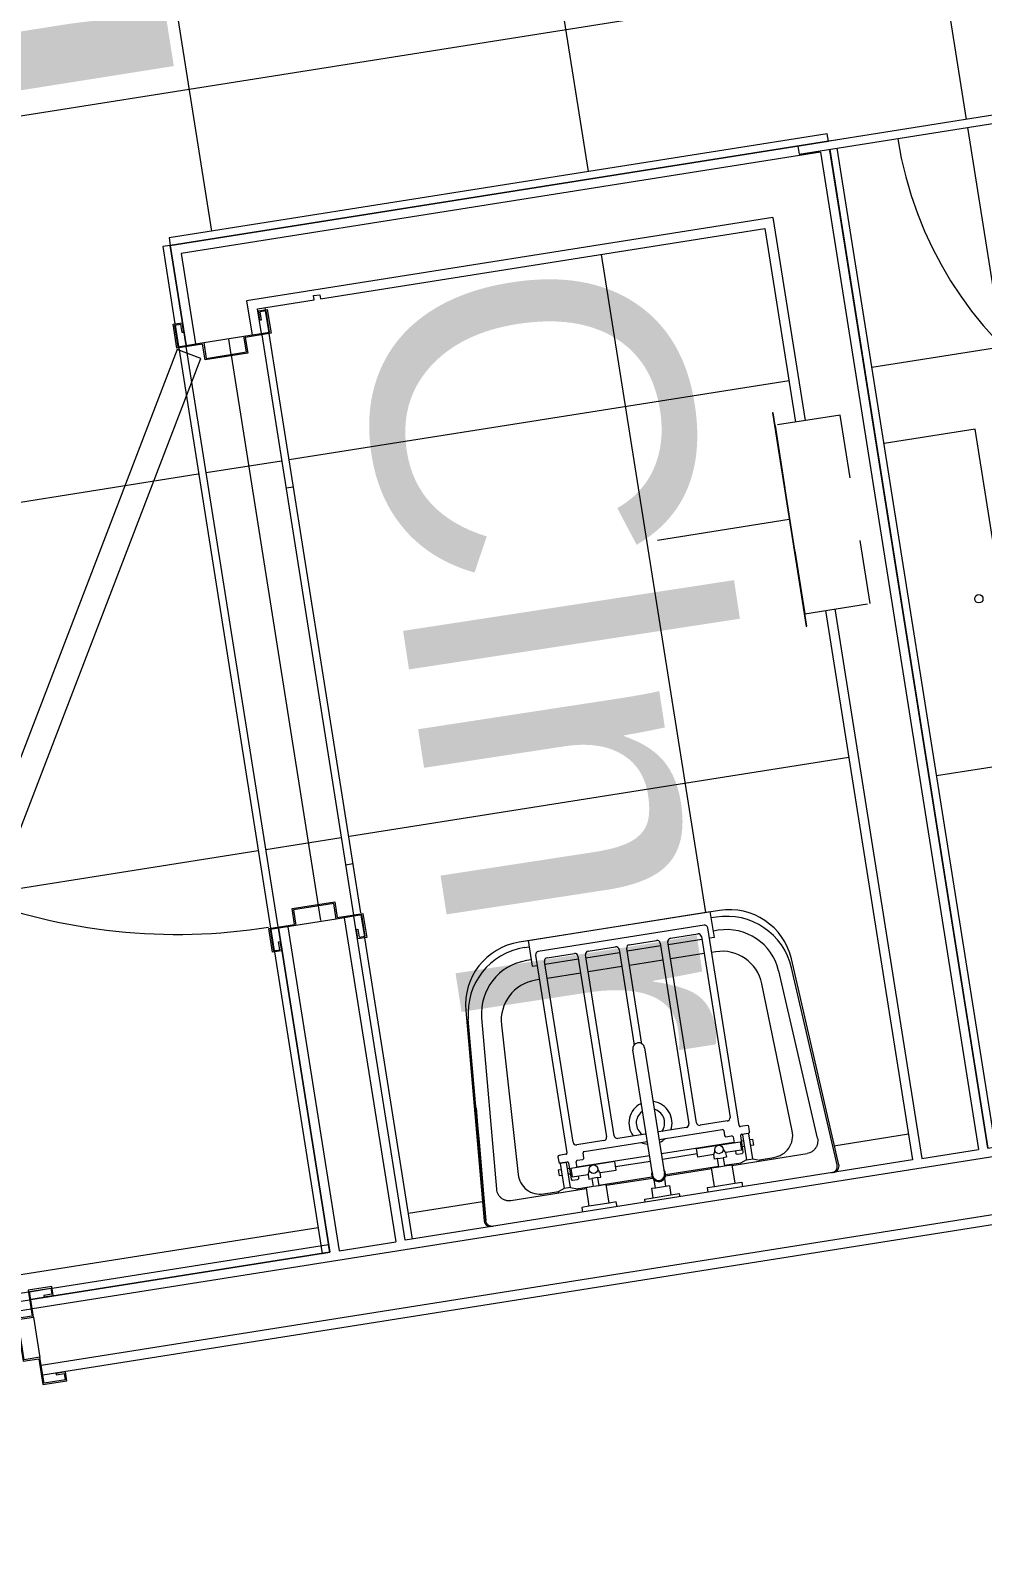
# Model space of a CAD drawing. Header units: metres. Extents: x -2358 to -2214, y 3875 to 4066.
# Drawn here: x -2319.217 to -2317.72, y 4034.06 to 4036.454 of the extents above; entities that cross this region are included whole.
import ezdxf

# ---------------------------------------------------------------- set-up
doc = ezdxf.new("R2010")
doc.units = ezdxf.units.M
doc.linetypes.add('Hidden', pattern=[0.006, 0.004, -0.002])
for name, color, linetype, lineweight in [('A-ANNO-DIMS', 211, 'Continuous', 5), ('A-ANNO-DIMS-200', 211, 'Continuous', 5), ('A-AREA-IDEN', 2, 'Continuous', 5), ('A-DOOR', 31, 'Continuous', 5), ('A-DOOR-FRAM', 31, 'Continuous', 5), ('A-FLOR', 192, 'Continuous', 5), ('A-FLOR-PATT', 8, 'Continuous', 5), ('A-GENM', 13, 'Continuous', 5), ('A-WALL', 113, 'Continuous', 5), ('G-ANNO-TEXT', 231, 'Continuous', 5), ('I-FURN', 30, 'Continuous', 5), ('P-SANR-FIXT', 6, 'Continuous', 5), ('Q-SPCQ', 91, 'Continuous', 5), ('Q-SPCQ-HDLN', 91, 'Hidden', 5)]:
    doc.layers.add(name, color=color, linetype=linetype, lineweight=lineweight)
doc.styles.add('Arial', font='arial.ttf', dxfattribs={"height": 0.5})
doc.styles.add('Arial_B_1', font='arialbd.ttf', dxfattribs={"height": 0.5})
doc.dimstyles.new('2_5-Diagonal-_deg_-Decimal_O', dxfattribs={"dimscale": 0.3048, "dimtxt": 0.51013, "dimasz": 0.984252, "dimexe": 0.656168, "dimexo": 0.0625, "dimgap": 0.984252, "dimtad": 1, "dimdec": 0, "dimlfac": 1000, "dimzin": 0, "dimdsep": 46, "dimtxsty": 'Arial', "dimblk1": 'OBLIQUE', "dimblk2": 'OBLIQUE', "dimsah": 1, "dimcen": 0.09, "dimdle": 0.656168, "dimazin": 0, "dimtfac": 1, "dimtdec": 4, "dimtix": 1, "dimtmove": 0, "dimatfit": 3, "dimfxl": 3.28084, "dimfxlon": 1, "dimtvp": 1, "dimtfill": 1, "dimtolj": 1, "dimtzin": 0, "dimlwd": 15, "dimlwe": 15, "dimarcsym": 2})

# ---------------------------------------------------------------- blocks, each defined once
blk = doc.blocks.new('Door-Hinge-Single - D02 2040x920x40 kickplate-3460740-GA - Part B')
at = {"layer": 'A-DOOR'}
for p, q in [((-0.44, -0.0404), (-0.46, -0.075)), ((0.3567, -0.5004), (-0.44, -0.0404)), ((-0.46, -0.075), (0.3367, -0.535)), ((0.3367, -0.535), (0.3567, -0.5004))]:
    blk.add_line(p, q, dxfattribs=at)
blk.add_arc((-0.46, -0.075), 0.92, 330, 0, dxfattribs=at)
blk = doc.blocks.new('X_Door-Frame-Metal - Standard-1022351-GA - Part B')
at = {"layer": 'A-DOOR-FRAM'}
for p, q in [((-0.5, 0.075), (-0.462, 0.075)), ((-0.5, 0.061), (-0.5, 0.075)), ((-0.498, 0.073), (-0.498, 0.063)), ((-0.464, 0.073), (-0.498, 0.073)), ((-0.464, 0.032), (-0.464, 0.073)), ((-0.462, 0.075), (-0.462, 0.034)), ((0.462, 0.075), (0.5, 0.075)), ((0.462, 0.034), (0.462, 0.075)), ((0.464, 0.073), (0.464, 0.032)), ((0.498, 0.073), (0.464, 0.073)), ((0.498, 0.063), (0.498, 0.073)), ((0.5, 0.075), (0.5, 0.061)), ((-0.485, 0.061), (-0.5, 0.061)), ((-0.498, 0.063), (-0.485, 0.063)), ((-0.485, 0.063), (-0.485, 0.061)), ((0.485, 0.061), (0.485, 0.063)), ((0.485, 0.063), (0.498, 0.063)), ((0.5, 0.061), (0.485, 0.061)), ((-0.439, 0.032), (-0.464, 0.032)), ((-0.462, 0.034), (-0.437, 0.034)), ((-0.439, -0.032), (-0.439, 0.032)), ((-0.437, 0.034), (-0.437, -0.034)), ((0.437, 0.034), (0.462, 0.034)), ((0.437, -0.034), (0.437, 0.034)), ((0.439, 0.032), (0.439, -0.032)), ((0.464, 0.032), (0.439, 0.032)), ((-0.464, -0.032), (-0.439, -0.032)), ((-0.464, -0.073), (-0.464, -0.032)), ((-0.462, -0.034), (-0.462, -0.075)), ((-0.437, -0.034), (-0.462, -0.034)), ((0.462, -0.034), (0.437, -0.034)), ((0.439, -0.032), (0.464, -0.032)), ((0.462, -0.075), (0.462, -0.034)), ((0.464, -0.032), (0.464, -0.073)), ((-0.5, -0.061), (-0.485, -0.061)), ((-0.5, -0.075), (-0.5, -0.061)), ((-0.498, -0.063), (-0.498, -0.073)), ((-0.485, -0.063), (-0.498, -0.063)), ((-0.485, -0.061), (-0.485, -0.063)), ((0.485, -0.061), (0.5, -0.061)), ((0.485, -0.063), (0.485, -0.061)), ((0.498, -0.063), (0.485, -0.063)), ((0.498, -0.073), (0.498, -0.063)), ((0.5, -0.061), (0.5, -0.075)), ((-0.462, -0.075), (-0.5, -0.075)), ((-0.498, -0.073), (-0.464, -0.073)), ((0.5, -0.075), (0.462, -0.075)), ((0.464, -0.073), (0.498, -0.073))]:
    blk.add_line(p, q, dxfattribs=at)
blk = doc.blocks.new('811592W_BK_File_Rfa_Sink-Wall-Caroma_Cleaners - Cleaners Sink-2544444-GA - Part B')
at = {"layer": 'P-SANR-FIXT'}
for p, q in [((-2318.1338, 4035.0702), (-2318.4488, 4035.0203)), ((-2318.4346, 4035.0231), (-2318.1482, 4035.0684)), ((-2318.1579, 4035.0471), (-2318.4187, 4035.0058)), ((-2318.1417, 4035.0279), (-2318.1482, 4035.0684)), ((-2318.139, 4035.0597), (-2318.1466, 4035.0585)), ((-2318.4346, 4035.0231), (-2318.4282, 4034.9825)), ((-2318.2756, 4035.0163), (-2318.2326, 4035.0231)), ((-2318.1615, 4035.0248), (-2318.2143, 4035.0164)), ((-2318.2109, 4035.0266), (-2318.1679, 4035.0334)), ((-2318.1622, 4035.0292), (-2318.1171, 4034.7448)), ((-2318.1029, 4034.7318), (-2318.1522, 4035.043)), ((-2318.1417, 4035.0279), (-2318.1496, 4035.0266)), ((-2318.1357, 4035.0391), (-2318.1433, 4035.0379)), ((-2318.4406, 4035.012), (-2318.433, 4035.0132)), ((-2318.4229, 4035.0001), (-2318.3736, 4034.689)), ((-2318.405, 4034.9958), (-2318.362, 4035.0026)), ((-2318.3563, 4034.9985), (-2318.3112, 4034.714)), ((-2318.2994, 4034.7159), (-2318.3444, 4035.0004)), ((-2318.3437, 4034.9959), (-2318.2909, 4035.0043)), ((-2318.3403, 4035.0061), (-2318.2973, 4035.0129)), ((-2318.2916, 4035.0087), (-2318.2678, 4034.8583)), ((-2318.2559, 4034.8601), (-2318.2797, 4035.0106)), ((-2318.2262, 4035.0145), (-2318.279, 4035.0061)), ((-2318.2269, 4035.019), (-2318.1818, 4034.7345)), ((-2318.17, 4034.7364), (-2318.215, 4035.0209)), ((-2318.1579, 4035.0024), (-2318.2108, 4034.994)), ((-2318.1397, 4035.0053), (-2318.1461, 4035.0043)), ((-2318.4297, 4034.9925), (-2318.4373, 4034.9913)), ((-2318.4282, 4034.9825), (-2318.4203, 4034.9838)), ((-2318.3641, 4034.7057), (-2318.4091, 4034.9901)), ((-2318.4084, 4034.9856), (-2318.3556, 4034.994)), ((-2318.2873, 4034.9819), (-2318.3402, 4034.9735)), ((-2318.2226, 4034.9921), (-2318.2755, 4034.9838)), ((-2318.0407, 4034.9751), (-2317.98, 4034.7121)), ((-2317.946, 4034.6703), (-2318.0207, 4034.9939)), ((-2317.9487, 4034.6699), (-2318.0203, 4034.9798)), ((-2318.4167, 4034.9614), (-2318.4231, 4034.9604)), ((-2318.352, 4034.9716), (-2318.4049, 4034.9633)), ((-2318.0193, 4034.7234), (-2318.067, 4034.955)), ((-2318.5328, 4034.9128), (-2318.5038, 4034.582)), ((-2318.5011, 4034.5824), (-2318.5288, 4034.8993)), ((-2318.5079, 4034.9011), (-2318.4844, 4034.6321)), ((-2318.4767, 4034.8901), (-2318.4505, 4034.655)), ((-2318.5166, 4034.7597), (-2318.5142, 4034.7325)), ((-2318.1213, 4034.7391), (-2318.1643, 4034.7323)), ((-2318.5142, 4034.7325), (-2318.5119, 4034.7064)), ((-2318.2507, 4034.7186), (-2318.2937, 4034.7118)), ((-2318.186, 4034.7288), (-2318.229, 4034.722)), ((-2318.2286, 4034.7099), (-2318.1293, 4034.7256)), ((-2318.127, 4034.724), (-2318.1258, 4034.7161)), ((-2318.1235, 4034.7144), (-2318.1146, 4034.7158)), ((-2318.1123, 4034.7142), (-2318.1108, 4034.705)), ((-2318.0898, 4034.7319), (-2318.1007, 4034.7302)), ((-2318.0964, 4034.6904), (-2318.1004, 4034.716)), ((-2318.0988, 4034.7183), (-2318.0879, 4034.72)), ((-2318.0976, 4034.7175), (-2318.0914, 4034.6782)), ((-2318.0815, 4034.6797), (-2318.0878, 4034.7191)), ((-2318.0863, 4034.7223), (-2318.0875, 4034.7302)), ((-2318.0863, 4034.7099), (-2318.0814, 4034.7107)), ((-2318.0799, 4034.7013), (-2318.0814, 4034.7107)), ((-2318.5119, 4034.7064), (-2318.5042, 4034.618)), ((-2318.3752, 4034.6867), (-2318.3861, 4034.685)), ((-2318.3154, 4034.7083), (-2318.3583, 4034.7015)), ((-2318.347, 4034.681), (-2318.3483, 4034.6889)), ((-2318.3466, 4034.6912), (-2318.2473, 4034.7069)), ((-2318.2251, 4034.6879), (-2318.111, 4034.706)), ((-2318.1688, 4034.6873), (-2318.2236, 4034.6786)), ((-2318.1143, 4034.6692), (-2317.996, 4034.6879)), ((-2318.1087, 4034.6917), (-2318.1082, 4034.6885)), ((-2318.1059, 4034.6868), (-2318.098, 4034.6881)), ((-2318.0991, 4034.7079), (-2318.0962, 4034.7083)), ((-2318.0947, 4034.699), (-2318.0977, 4034.6985)), ((-2318.0799, 4034.7013), (-2318.0848, 4034.7006)), ((-2318.3878, 4034.6827), (-2318.3865, 4034.6748)), ((-2318.3876, 4034.6622), (-2318.3826, 4034.663)), ((-2318.3842, 4034.6731), (-2318.3734, 4034.6748)), ((-2318.3742, 4034.6737), (-2318.3841, 4034.6721)), ((-2318.3841, 4034.6721), (-2318.3778, 4034.6328)), ((-2318.368, 4034.6344), (-2318.3742, 4034.6737)), ((-2318.3727, 4034.6645), (-2318.3698, 4034.665)), ((-2318.3711, 4034.6732), (-2318.367, 4034.6475)), ((-2318.3578, 4034.6659), (-2318.3592, 4034.675)), ((-2318.3579, 4034.6669), (-2318.2438, 4034.6849)), ((-2318.3576, 4034.6773), (-2318.3487, 4034.6787)), ((-2318.2424, 4034.6756), (-2318.2972, 4034.6669)), ((-2318.2187, 4034.6526), (-2318.1459, 4034.6642)), ((-2318.2185, 4034.6547), (-2318.135, 4034.6679)), ((-2318.1258, 4034.6694), (-2318.0998, 4034.6735)), ((-2318.0914, 4034.6782), (-2318.1009, 4034.6729)), ((-2318.1009, 4034.6729), (-2318.1007, 4034.6713)), ((-2318.0914, 4034.6782), (-2318.0815, 4034.6797)), ((-2318.0815, 4034.6797), (-2318.0709, 4034.6777)), ((-2318.0709, 4034.6781), (-2318.0481, 4034.6817)), ((-2318.0709, 4034.6777), (-2318.0706, 4034.6761)), ((-2318.3876, 4034.6622), (-2318.3861, 4034.6528)), ((-2318.3811, 4034.6536), (-2318.3861, 4034.6528)), ((-2318.3683, 4034.6557), (-2318.3713, 4034.6552)), ((-2318.3647, 4034.6458), (-2318.3568, 4034.6471)), ((-2318.3551, 4034.6494), (-2318.3557, 4034.6526)), ((-2318.3233, 4034.6381), (-2318.2399, 4034.6513)), ((-2318.3118, 4034.6379), (-2318.239, 4034.6494)), ((-2318.5042, 4034.618), (-2318.5011, 4034.5824)), ((-2318.4621, 4034.6141), (-2318.3434, 4034.6329)), ((-2318.4103, 4034.6244), (-2318.3862, 4034.6282)), ((-2318.3778, 4034.6328), (-2318.3874, 4034.6275)), ((-2318.3874, 4034.6275), (-2318.3871, 4034.6259)), ((-2318.368, 4034.6344), (-2318.3778, 4034.6328)), ((-2318.368, 4034.6344), (-2318.3573, 4034.6323)), ((-2318.3586, 4034.6325), (-2318.3326, 4034.6367)), ((-2318.3573, 4034.6323), (-2318.357, 4034.6307))]:
    blk.add_line(p, q, dxfattribs=at)
for centre, radius, start, end in [((-2318.1181, 4034.9714), 0.1, 13.0003, 99.0003), ((-2318.1572, 4035.0422), 0.005, 9.0003, 99.0003), ((-2318.2318, 4035.0182), 0.005, 9.0003, 99.0003), ((-2318.2101, 4035.0216), 0.005, 99.0003, 189.0003), ((-2318.1671, 4035.0284), 0.005, 9.0003, 99.0003), ((-2318.4332, 4034.9215), 0.1, 99.0003, 185.0003), ((-2318.4179, 4035.0009), 0.005, 99.0003, 189.0003), ((-2318.3612, 4034.9977), 0.005, 9.0003, 99.0003), ((-2318.3395, 4035.0012), 0.005, 99.0003, 189.0003), ((-2318.2965, 4035.008), 0.005, 9.0003, 99.0003), ((-2318.2748, 4035.0114), 0.005, 99.0003, 189.0003), ((-2318.1297, 4034.942), 0.064, 11.6505, 99.0003), ((-2318.4042, 4034.9909), 0.005, 99.0003, 189.0003), ((-2318.4131, 4034.8972), 0.064, 99.0003, 186.3502), ((-2318.2423, 4034.7361), 0.0339, 116.9167, 217.1924), ((-2318.2423, 4034.7361), 0.0339, 340.8082, 81.084), ((-2318.2423, 4034.7361), 0.0223, 128.073, 234.8374), ((-2318.2423, 4034.7361), 0.0223, 323.1633, 69.9276), ((-2318.1868, 4034.7337), 0.005, 279.0003, 9.0003), ((-2318.165, 4034.7372), 0.005, 189.0003, 279.0003), ((-2318.1221, 4034.744), 0.005, 279.0003, 9.0003), ((-2318.3162, 4034.7133), 0.005, 279.0003, 9.0003), ((-2318.2944, 4034.7167), 0.005, 189.0003, 279.0003), ((-2318.2423, 4034.7361), 0.0339, 296.0663, 313.2421), ((-2318.129, 4034.7237), 0.002, 9.0003, 99.0003), ((-2318.1238, 4034.7164), 0.002, 189.0003, 279.0003), ((-2318.1143, 4034.7138), 0.002, 9.0003, 99.0003), ((-2318.101, 4034.7322), 0.002, 189.0003, 279.0003), ((-2318.0985, 4034.7163), 0.002, 99.0003, 189.0003), ((-2318.0895, 4034.7299), 0.002, 9.0003, 99.0003), ((-2318.0882, 4034.722), 0.002, 279.0003, 9.0003), ((-2318.0536, 4034.7163), 0.035, 279.0003, 11.6505), ((-2318.3755, 4034.6887), 0.002, 279.0003, 9.0003), ((-2318.3591, 4034.7064), 0.005, 189.0003, 279.0003), ((-2318.3463, 4034.6892), 0.002, 99.0003, 189.0003), ((-2318.2423, 4034.7361), 0.0339, 244.7586, 261.9343), ((-2318.1063, 4034.6888), 0.002, 189.0003, 279.0003), ((-2318.0984, 4034.69), 0.002, 279.0003, 9.0003), ((-2318.3858, 4034.683), 0.002, 99.0003, 189.0003), ((-2318.3845, 4034.6751), 0.002, 189.0003, 279.0003), ((-2318.373, 4034.6729), 0.002, 9.0003, 99.0003), ((-2318.3572, 4034.6754), 0.002, 99.0003, 189.0003), ((-2318.349, 4034.6807), 0.002, 279.0003, 9.0003), ((-2317.9557, 4034.6681), 0.01, 279.0003, 13.0003), ((-2318.4157, 4034.6589), 0.035, 186.3502, 279.0003), ((-2318.365, 4034.6478), 0.002, 189.0003, 279.0003), ((-2318.3571, 4034.6491), 0.002, 279.0003, 9.0003), ((-2318.4938, 4034.5829), 0.01, 185.0432, 265.5779)]:
    blk.add_arc(centre, radius, start, end, dxfattribs=at)
for centre, major_axis, start_param, end_param in [((-2318.1226, 4034.9562), (0.1037, 0.0164), 0.069813, 1.570796), ((-2318.1226, 4034.9562), (0.083, 0.0131), 0.069813, 1.570796), ((-2318.4242, 4034.9085), (0.1037, 0.0164), 1.570796, 3.071779), ((-2318.4242, 4034.9085), (0.083, 0.0131), 1.570796, 3.071779)]:
    blk.add_ellipse(centre, major_axis=major_axis, ratio=0.998129, start_param=start_param, end_param=end_param, dxfattribs=at)
for points, knots in [([(-2317.9797, 4034.7121), (-2317.9793, 4034.7106), (-2317.979, 4034.7075), (-2317.9795, 4034.7028), (-2317.9812, 4034.6984), (-2317.9839, 4034.6945), (-2317.9873, 4034.6913), (-2317.9915, 4034.689), (-2317.9945, 4034.6881), (-2317.996, 4034.6879)], [0, 0, 0, 0, 0.0153475, 0.030694, 0.0460395, 0.0613842, 0.0767284, 0.092072, 0.1073944, 0.1073944, 0.1073944, 0.1073944]), ([(-2317.9569, 4034.6578), (-2317.9561, 4034.6579), (-2317.9546, 4034.6583), (-2317.9525, 4034.6595), (-2317.9508, 4034.6611), (-2317.9495, 4034.663), (-2317.9487, 4034.6652), (-2317.9484, 4034.6676), (-2317.9485, 4034.6691), (-2317.9487, 4034.6699)], [0, 0, 0, 0, 0.00766744, 0.01533424, 0.02300042, 0.03066604, 0.0383312, 0.04599597, 0.05365021, 0.05365021, 0.05365021, 0.05365021]), ([(-2318.4847, 4034.6321), (-2318.4846, 4034.6306), (-2318.484, 4034.6275), (-2318.482, 4034.6232), (-2318.479, 4034.6195), (-2318.4753, 4034.6166), (-2318.471, 4034.6147), (-2318.4664, 4034.6138), (-2318.4632, 4034.6139), (-2318.4617, 4034.6141)], [0, 0, 0, 0, 0.0153475, 0.030694, 0.0460395, 0.0613842, 0.0767284, 0.092072, 0.1073944, 0.1073944, 0.1073944, 0.1073944]), ([(-2318.4896, 4034.5734), (-2318.4904, 4034.5733), (-2318.4919, 4034.5732), (-2318.4943, 4034.5737), (-2318.4964, 4034.5747), (-2318.4983, 4034.5761), (-2318.4997, 4034.5779), (-2318.5007, 4034.5801), (-2318.5011, 4034.5816), (-2318.5011, 4034.5824)], [0, 0, 0, 0, 0.00766744, 0.01533424, 0.02300042, 0.03066604, 0.0383312, 0.04599597, 0.05365021, 0.05365021, 0.05365021, 0.05365021])]:
    blk.add_open_spline(points, degree=3, knots=knots, dxfattribs=at)
blk = doc.blocks.new('MixerTap_Wall_GalvinEngineering_CliniMix_LeadSafe - TMV 1000 _201_70_01_09_-2774958-GA - Part B')
at = {"layer": 'P-SANR-FIXT'}
blk.add_line((0.0004, -0.0185), (0.0004, -0.2285), dxfattribs=at)
at = {"layer": 'Q-SPCQ'}
for p, q in [((0.1704, -0.0175), (-0.1696, -0.0175)), ((-0.1696, -0.0175), (-0.1696, -0.0185)), ((-0.1696, -0.0185), (0.1704, -0.0185)), ((0.1704, -0.0185), (0.1704, -0.0175))]:
    blk.add_line(p, q, dxfattribs=at)
at = {"layer": 'Q-SPCQ-HDLN'}
for p, q in [((-0.1496, 0.0865), (-0.1496, -0.0175)), ((0.1504, 0.0865), (-0.1496, 0.0865)), ((0.1504, -0.0175), (0.1504, 0.0865)), ((-0.1496, -0.0175), (0.1504, -0.0175))]:
    blk.add_line(p, q, dxfattribs=at)
blk = doc.blocks.new('ToiletRollHolder_SurfaceMount_ASIJDMacDonald_Jumbo_Twin - 10-0040-V34-GA - Part B')
at = {"layer": 'I-FURN'}
for p, q in [((-0.2688, -0.334), (-0.2688, -0.479)), ((0.2598, -0.479), (0.2598, -0.334)), ((-0.2688, -0.479), (0.2598, -0.479))]:
    blk.add_line(p, q, dxfattribs=at)
blk.add_circle((-0.0045, -0.4432), 0.0065, dxfattribs=at)
blk = doc.blocks.new('WALL_FINISH - M-TIL2 Wall Tile-3362382-GA - Part B')
at = {"layer": 'A-GENM', "lineweight": 13}
for p, q in [((0.476, 0), (0, 0)), ((0, 0), (0, -0.012)), ((1.402, 0), (0.478, 0)), ((1.526, 0), (1.404, 0)), ((1.526, -0.012), (1.526, 0)), ((0, -0.012), (0.44, -0.012)), ((0.4418, -0.012), (0.4761, -0.012)), ((0.478, -0.012), (1.402, -0.012)), ((1.4039, -0.012), (1.4382, -0.012)), ((1.44, -0.012), (1.526, -0.012))]:
    blk.add_line(p, q, dxfattribs=at)
blk = doc.blocks.new('WALL_FINISH - M-TIL2 Wall Tile-2940344-GA - Part B')
at = {"layer": 'A-GENM', "lineweight": 13}
for p, q in [((0.1592, 0), (0, 0)), ((0, 0), (0, -0.012)), ((1.0852, 0), (0.1612, 0)), ((1.6032, 0), (1.0872, 0)), ((1.6032, -0.012), (1.6032, 0)), ((0, -0.012), (0.1232, -0.012)), ((0.1251, -0.012), (0.1593, -0.012)), ((0.1612, -0.012), (1.0852, -0.012)), ((1.0872, -0.012), (1.1214, -0.012)), ((1.1232, -0.012), (1.6032, -0.012))]:
    blk.add_line(p, q, dxfattribs=at)
blk = doc.blocks.new('WALL_FINISH - M-TIL2 Wall Tile-V55-GA - Part B')
at = {"layer": 'A-GENM', "lineweight": 13}
for p, q in [((1.5901, 0), (0, 0)), ((0, 0), (0, -0.012)), ((1.6032, -0.012), (1.6032, 0)), ((0, -0.012), (1.5901, -0.012))]:
    blk.add_line(p, q, dxfattribs=at)
blk = doc.blocks.new('WALL_FINISH - M-TIL2 Wall Tile-3224600-GA - Part B')
at = {"layer": 'A-GENM', "lineweight": 13}
for p, q in [((1.048, 0), (0, 0)), ((1.048, -0.012), (1.048, 0)), ((0, 0), (0, -0.012)), ((0, -0.012), (1.048, -0.012))]:
    blk.add_line(p, q, dxfattribs=at)
blk = doc.blocks.new('X_Door-Frame-Metal - Standard-V56-GA - Part B')
at = {"layer": 'A-DOOR-FRAM'}
for p, q in [((-0.462, 0.075), (-0.5, 0.075)), ((-0.5, 0.075), (-0.5, 0.061)), ((-0.498, 0.063), (-0.498, 0.073)), ((-0.498, 0.073), (-0.464, 0.073)), ((-0.464, 0.073), (-0.464, 0.032)), ((-0.462, 0.034), (-0.462, 0.075)), ((0.5, 0.075), (0.462, 0.075)), ((0.462, 0.075), (0.462, 0.034)), ((0.464, 0.032), (0.464, 0.073)), ((0.464, 0.073), (0.498, 0.073)), ((0.498, 0.073), (0.498, 0.063)), ((0.5, 0.061), (0.5, 0.075)), ((-0.5, 0.061), (-0.485, 0.061)), ((-0.485, 0.063), (-0.498, 0.063)), ((-0.485, 0.061), (-0.485, 0.063)), ((0.498, 0.063), (0.485, 0.063)), ((0.485, 0.063), (0.485, 0.061)), ((0.485, 0.061), (0.5, 0.061)), ((-0.464, 0.032), (-0.439, 0.032)), ((-0.437, 0.034), (-0.462, 0.034)), ((-0.439, 0.032), (-0.439, -0.032)), ((-0.437, -0.034), (-0.437, 0.034)), ((0.462, 0.034), (0.437, 0.034)), ((0.437, 0.034), (0.437, -0.034)), ((0.439, -0.032), (0.439, 0.032)), ((0.439, 0.032), (0.464, 0.032)), ((-0.439, -0.032), (-0.464, -0.032)), ((-0.464, -0.032), (-0.464, -0.073)), ((-0.462, -0.075), (-0.462, -0.034)), ((-0.462, -0.034), (-0.437, -0.034)), ((0.437, -0.034), (0.462, -0.034)), ((0.464, -0.032), (0.439, -0.032)), ((0.462, -0.034), (0.462, -0.075)), ((0.464, -0.073), (0.464, -0.032)), ((-0.485, -0.061), (-0.5, -0.061)), ((-0.5, -0.061), (-0.5, -0.075)), ((-0.498, -0.063), (-0.485, -0.063)), ((-0.498, -0.073), (-0.498, -0.063)), ((-0.498, -0.063), (-0.498, -0.073)), ((-0.485, -0.063), (-0.485, -0.061)), ((0.5, -0.061), (0.485, -0.061)), ((0.485, -0.061), (0.485, -0.063)), ((0.485, -0.063), (0.498, -0.063)), ((0.498, -0.063), (0.498, -0.073)), ((0.498, -0.073), (0.498, -0.063)), ((0.5, -0.075), (0.5, -0.061)), ((-0.5, -0.075), (-0.462, -0.075)), ((-0.464, -0.073), (-0.498, -0.073)), ((0.462, -0.075), (0.5, -0.075)), ((0.498, -0.073), (0.464, -0.073))]:
    blk.add_line(p, q, dxfattribs=at)
blk = doc.blocks.new('WALL_FINISH - M-FLT1 - Skirting Tile-V58-GA - Part B')
at = {"layer": 'A-GENM'}
h = blk.add_hatch(dxfattribs=at)
h.set_pattern_fill('FP_16', color=256, style=0, pattern_type=2)
h.set_pattern_definition([(0, (0, 0), (0, 0.6), []), (90, (0, 0), (-0.6, 4e-17), [])])
h.paths.add_polyline_path([(0, 0), (0, -0.012), (0.48, -0.012), (0.4822, -0.012), (0.516, -0.012), (0.5139, 0), (0.0947, 0)])
h.paths.add_polyline_path([(0.518, 0), (0.5195, -0.012), (1.442, -0.012), (1.4416, 0), (0.5181, 0)])
h.paths.add_polyline_path([(1.444, 0), (1.4442, -0.012), (1.4782, -0.012), (1.4805, -0.012), (1.4832, -0.012), (1.4824, 0), (1.4461, 0)])
for p, q in [((0, -0.012), (0.48, -0.012)), ((0.4818, -0.012), (0.5161, -0.012)), ((1.442, 0), (0.518, 0)), ((0.5195, -0.012), (1.442, -0.012)), ((1.4439, -0.012), (1.4782, -0.012)), ((1.48, -0.012), (1.4832, -0.012))]:
    blk.add_line(p, q, dxfattribs=at)
blk = doc.blocks.new('CL10042-B4A_CLARK CROSS WALL SINK SET - CLARK CROSS WALL SINK SET - Chrome-2540764-GA - Part B')
at = {"layer": 'P-SANR-FIXT'}
for p, q in [((-2318.2398, 4034.6593), (-2318.2702, 4034.8512)), ((-2318.2514, 4034.8541), (-2318.221, 4034.6623)), ((-2318.1701, 4034.6956), (-2318.101, 4034.7065)), ((-2318.168, 4034.6824), (-2318.1701, 4034.6956)), ((-2318.0989, 4034.6933), (-2318.1241, 4034.6893)), ((-2318.1241, 4034.6893), (-2318.1229, 4034.6821)), ((-2318.101, 4034.7065), (-2318.0989, 4034.6933)), ((-2318.2985, 4034.6753), (-2318.3676, 4034.6643)), ((-2318.3676, 4034.6643), (-2318.3655, 4034.6511)), ((-2318.2964, 4034.662), (-2318.2985, 4034.6753)), ((-2318.1428, 4034.6863), (-2318.168, 4034.6824)), ((-2318.1461, 4034.6653), (-2318.1349, 4034.667)), ((-2318.1414, 4034.6361), (-2318.1461, 4034.6653)), ((-2318.1417, 4034.6791), (-2318.1428, 4034.6863)), ((-2318.1369, 4034.6799), (-2318.1417, 4034.6791)), ((-2318.1369, 4034.6799), (-2318.1277, 4034.6814)), ((-2318.1349, 4034.667), (-2318.1369, 4034.6799)), ((-2318.1349, 4034.667), (-2318.1256, 4034.6685)), ((-2318.1229, 4034.6821), (-2318.1277, 4034.6814)), ((-2318.1277, 4034.6814), (-2318.1256, 4034.6685)), ((-2318.1256, 4034.6685), (-2318.1145, 4034.6703)), ((-2318.1145, 4034.6703), (-2318.1098, 4034.6411)), ((-2318.3655, 4034.6511), (-2318.3404, 4034.6551)), ((-2318.3404, 4034.6551), (-2318.3392, 4034.6478)), ((-2318.3392, 4034.6478), (-2318.3345, 4034.6486)), ((-2318.3252, 4034.6501), (-2318.3345, 4034.6486)), ((-2318.3345, 4034.6486), (-2318.3324, 4034.6358)), ((-2318.3252, 4034.6501), (-2318.3204, 4034.6508)), ((-2318.3232, 4034.6372), (-2318.3252, 4034.6501)), ((-2318.312, 4034.639), (-2318.3232, 4034.6372)), ((-2318.3216, 4034.658), (-2318.2964, 4034.662)), ((-2318.3204, 4034.6508), (-2318.3216, 4034.658)), ((-2318.3074, 4034.6099), (-2318.312, 4034.639)), ((-2318.2398, 4034.6593), (-2318.2389, 4034.6536)), ((-2318.2343, 4034.6341), (-2318.2362, 4034.6462)), ((-2318.221, 4034.6623), (-2318.2201, 4034.6566)), ((-2318.2204, 4034.6488), (-2318.2185, 4034.6366)), ((-2318.1414, 4034.6361), (-2318.1098, 4034.6411)), ((-2318.1098, 4034.6411), (-2318.0985, 4034.6429)), ((-2318.0985, 4034.6429), (-2318.0973, 4034.6355)), ((-2318.3324, 4034.6358), (-2318.3436, 4034.634)), ((-2318.3436, 4034.634), (-2318.339, 4034.6049)), ((-2318.3232, 4034.6372), (-2318.3324, 4034.6358)), ((-2318.2512, 4034.6162), (-2318.2379, 4034.6183)), ((-2318.2504, 4034.6113), (-2318.2512, 4034.6162)), ((-2318.2402, 4034.6332), (-2318.2343, 4034.6341)), ((-2318.2379, 4034.6183), (-2318.2402, 4034.6332)), ((-2318.2379, 4034.6183), (-2318.2102, 4034.6227)), ((-2318.2343, 4034.6341), (-2318.2185, 4034.6366)), ((-2318.2185, 4034.6366), (-2318.2125, 4034.6375)), ((-2318.2125, 4034.6375), (-2318.2102, 4034.6227)), ((-2318.2102, 4034.6227), (-2318.1969, 4034.6248)), ((-2318.1969, 4034.6248), (-2318.1961, 4034.6199)), ((-2318.1528, 4034.6343), (-2318.1414, 4034.6361)), ((-2318.1516, 4034.6269), (-2318.1528, 4034.6343)), ((-2318.339, 4034.6049), (-2318.3503, 4034.6031)), ((-2318.3503, 4034.6031), (-2318.3492, 4034.5956)), ((-2318.3074, 4034.6099), (-2318.339, 4034.6049)), ((-2318.296, 4034.6117), (-2318.3074, 4034.6099)), ((-2318.2948, 4034.6043), (-2318.296, 4034.6117))]:
    blk.add_line(p, q, dxfattribs=at)
for centre in [(-2318.1345, 4034.6944), (-2318.332, 4034.6632)]:
    blk.add_circle(centre, 0.0067, dxfattribs=at)
for centre, radius, start, end in [((-2318.2608, 4034.8526), 0.0095, 9.0003, 189.0003), ((-2318.1545, 4034.6929), 0.0134, 330.5988, 2.0408), ((-2318.115, 4034.6992), 0.0134, 195.9599, 227.4019), ((-2318.3125, 4034.6679), 0.0134, 195.9599, 227.4019), ((-2318.352, 4034.6616), 0.0134, 330.5988, 2.0408), ((-2318.2295, 4034.6551), 0.0111, 157.8547, 232.8863), ((-2318.2295, 4034.6551), 0.0095, 189.0003, 9.0003), ((-2318.2295, 4034.6551), 0.0111, 232.8863, 325.1143), ((-2318.2295, 4034.6551), 0.0111, 325.1143, 40.1459)]:
    blk.add_arc(centre, radius, start, end, dxfattribs=at)
blk = doc.blocks.new('Toilet Partition_4 cubicles with ambulant - Toilet Partition_4 cubicles with ambulant-3417022-GA - Part B')
at = {"layer": 'I-FURN'}
for p, q in [((-1.8287, 0.0001), (-1.8287, -0.0129)), ((1.8283, -0.0001), (-1.8287, 0.0001)), ((-1.8287, -0.0129), (1.8283, -0.0131))]:
    blk.add_line(p, q, dxfattribs=at)
blk.add_arc((-1.0717, -0.013), 0.6, 180, 269.9979, dxfattribs=at)
blk = doc.blocks.new('DIMBLOCK1-GA - Part B')
at = {"layer": 'A-ANNO-DIMS-200', "lineweight": 15}
for p, q in [((-2327.823, 4050.0693), (-2327.8735, 4050.3879)), ((-2327.823, 4050.0693), (-2327.6984, 4050.2409)), ((-2327.823, 4050.0693), (-2327.9477, 4049.8976)), ((-2327.823, 4050.0693), (-2327.823, 4050.0693)), ((-2327.823, 4050.0693), (-2327.7917, 4049.8717)), ((-2337.9833, 4048.1554), (-2338.0522, 4048.4706)), ((-2337.9833, 4048.1554), (-2337.8688, 4048.334)), ((-2337.9833, 4048.1554), (-2338.0978, 4047.9769)), ((-2337.9833, 4048.1554), (-2337.9406, 4047.9601))]:
    blk.add_line(p, q, dxfattribs=at)
for start, end in [(98.935842, 102.398894), (99.000328, 102.334407)]:
    blk.add_arc((-2300.0238, 3874.5584), 177.6988, start, end, dxfattribs=at)
at = {"layer": 'A-ANNO-DIMS-200', "color": 0, "lineweight": 15, "insert": (-2333.8949, 4049.9679), "char_height": 0.5, "width": 1.958898, "attachment_point": 1, "rotation": 10.6674, "line_spacing_factor": 0.941778, "style": 'Arial', "bg_fill": 3, "box_fill_scale": 1.25, "bg_fill_color": 256, "bg_fill_true_color": 13158600, "bg_fill_transparency": 0}
blk.add_mtext('3.33°', dxfattribs=at)
blk = doc.blocks.new('_Oblique')
at = {"color": 0, "linetype": 'ByBlock', "lineweight": -2}
blk.add_line((-0.5, -0.5), (0.5, 0.5), dxfattribs=at)
blk = doc.blocks.new('DIMBLOCK2-GA - Part B')
at = {"layer": 'A-ANNO-DIMS-200', "lineweight": 15}
for p, q in [((-2337.9803, 4048.1419), (-2338.0572, 4048.4932)), ((-2337.9803, 4048.1419), (-2337.8658, 4048.3204)), ((-2337.9803, 4048.1419), (-2338.0948, 4047.9633)), ((-2337.9803, 4048.1419), (-2337.9803, 4048.1419)), ((-2337.9803, 4048.1419), (-2337.9376, 4047.9465)), ((-2348.0081, 4045.6415), (-2348.1052, 4045.9878)), ((-2348.0081, 4045.6415), (-2347.9042, 4045.8264)), ((-2348.0081, 4045.6415), (-2348.112, 4045.4566)), ((-2348.0081, 4045.6415), (-2347.9541, 4045.4489))]:
    blk.add_line(p, q, dxfattribs=at)
for start, end in [(102.269916, 105.731899), (102.334407, 105.667407)]:
    blk.add_arc((-2300.0238, 3874.5584), 177.6849, start, end, dxfattribs=at)
at = {"layer": 'A-ANNO-DIMS-200', "color": 0, "lineweight": 15, "insert": (-2344.034, 4047.6881), "char_height": 0.5, "width": 1.958898, "attachment_point": 1, "rotation": 14.0009, "line_spacing_factor": 0.941778, "style": 'Arial', "bg_fill": 3, "box_fill_scale": 1.25, "bg_fill_color": 256, "bg_fill_true_color": 13158600, "bg_fill_transparency": 0}
blk.add_mtext('3.33°', dxfattribs=at)

msp = doc.modelspace()

# ---------------------------------------------------------------- hatches: boundary and pattern name
at = {"layer": 'A-FLOR-PATT'}
h = msp.add_hatch(dxfattribs=at)
h.set_pattern_fill('FP_19', color=256, style=0, pattern_type=2)
h.set_pattern_definition([(9, (-2322.025, 4036.485), (-0.09386, 0.592613), []), (99, (-2322.025, 4036.485), (-0.592613, -0.09386), [])])
h.paths.add_polyline_path([(-2320.244, 4034.3077), (-2320.1711, 4034.3206), (-2320.1691, 4034.3226), (-2320.1335, 4034.3259), (-2320.1311, 4034.3256), (-2319.2209, 4034.4711), (-2319.2189, 4034.4731), (-2319.1837, 4034.4787), (-2319.1815, 4034.476), (-2318.7608, 4034.5445), (-2318.835, 4035.0047), (-2318.837, 4035.0067), (-2318.8403, 4035.0423), (-2318.84, 4035.0447), (-2318.9855, 4035.9548), (-2318.9871, 4035.9546), (-2318.9931, 4035.9921), (-2318.9904, 4035.9943), (-2319.0094, 4036.1143), (-2318.9976, 4036.1162), (-2318.9994, 4036.128), (-2317.9643, 4036.292), (-2317.9624, 4036.2801), (-2314.4166, 4036.8415), (-2314.6511, 4038.3217), (-2318.577, 4037.6998), (-2318.5751, 4037.688), (-2318.6936, 4037.6692), (-2318.6955, 4037.6811), (-2318.7077, 4037.6811), (-2318.7214, 4037.7553), (-2318.7275, 4037.7558), (-2318.7432, 4037.8673), (-2318.739, 4037.866), (-2318.9605, 4039.2655), (-2319.6499, 4039.1563), (-2319.6479, 4039.1435), (-2320.0805, 4039.075), (-2320.0825, 4039.0878), (-2320.4966, 4039.0222), (-2320.4947, 4039.0104), (-2320.4916, 4039.0108), (-2320.0554, 4036.2576), (-2320.0498, 4036.2576), (-2320.048, 4036.2462), (-2320.0362, 4036.2481), (-2320.0174, 4036.1296), (-2320.0293, 4036.1277), (-2320.0293, 4036.1155), (-2320.5178, 4036.0362), (-2320.2448, 4034.313)])
h.paths.add_polyline_path([(-2320.1307, 4034.3084), (-2319.2181, 4034.453), (-2319.2189, 4034.4579), (-2320.1314, 4034.313), (-2320.1311, 4034.311)])
h.paths.add_polyline_path([(-2318.6164, 4034.5533), (-2318.4969, 4034.5733), (-2318.5038, 4034.582), (-2318.5328, 4034.9128), (-2318.5319, 4034.9377), (-2318.5248, 4034.9617), (-2318.5111, 4034.9839), (-2318.4923, 4035.0019), (-2318.4728, 4035.0133), (-2318.4488, 4035.0203), (-2318.1338, 4035.0702), (-2318.1052, 4035.0702), (-2318.0845, 4035.0656), (-2318.0622, 4035.0543), (-2318.0434, 4035.0379), (-2318.0293, 4035.0173), (-2318.0207, 4034.9939), (-2317.946, 4034.6657), (-2317.9542, 4034.6582), (-2317.8301, 4034.6779), (-2317.967, 4035.5421), (-2317.9995, 4035.5369), (-2318.0464, 4035.8332), (-2318.0139, 4035.8384), (-2318.0622, 4036.1428), (-2318.7615, 4036.0321), (-2318.7625, 4036.0387), (-2318.7724, 4036.0371), (-2318.7724, 4036.0303), (-2318.8481, 4036.0164), (-2318.8466, 4036.0153), (-2318.8446, 4036.0133), (-2318.8413, 4035.9777), (-2318.842, 4035.9776), (-2318.6961, 4035.0652), (-2318.6944, 4035.0654), (-2318.6885, 4035.0279), (-2318.6912, 4035.0257), (-2318.6282, 4034.6282)])
h.paths.add_polyline_path([(-2317.7016, 4034.7104), (-2317.4517, 4034.7499), (-2317.4748, 4034.8958), (-2317.4791, 4034.9053), (-2317.5157, 4035.1367), (-2317.5157, 4035.1881), (-2317.5061, 4035.2282), (-2317.484, 4035.2689), (-2317.447, 4035.3057), (-2317.4125, 4035.3268), (-2317.368, 4035.34), (-2317.3217, 4035.3412), (-2317.2765, 4035.3304), (-2317.2358, 4035.3082), (-2317.1976, 4035.2689), (-2317.1779, 4035.2367), (-2317.1647, 4035.1923), (-2317.1281, 4034.9609), (-2317.1281, 4034.9434), (-2317.1061, 4034.8047), (-2316.865, 4034.8429), (-2317.0899, 4036.2632), (-2317.1003, 4036.2684), (-2317.1056, 4036.2795), (-2317.1038, 4036.2897), (-2317.0959, 4036.301), (-2317.1118, 4036.4016), (-2317.6077, 4036.3229), (-2317.6027, 4036.2765), (-2317.607, 4036.2757), (-2317.6084, 4036.2756), (-2317.6129, 4036.2757), (-2317.6235, 4036.3205), (-2317.9485, 4036.2691), (-2317.8749, 4035.8045), (-2317.7317, 4035.8271), (-2317.649, 4035.3051), (-2317.7919, 4035.2805), (-2317.7116, 4034.7733)])
h.paths.add_polyline_path([(-2316.8521, 4034.8449), (-2316.5695, 4034.8897), (-2316.5907, 4035.0237), (-2316.595, 4035.0332), (-2316.6318, 4035.272), (-2316.6316, 4035.316), (-2316.622, 4035.356), (-2316.595, 4035.402), (-2316.568, 4035.4305), (-2316.5284, 4035.4547), (-2316.4839, 4035.4679), (-2316.4376, 4035.4691), (-2316.3924, 4035.4583), (-2316.3517, 4035.4361), (-2316.3135, 4035.3968), (-2316.2938, 4035.3646), (-2316.2806, 4035.3202), (-2316.244, 4035.0888), (-2316.244, 4035.0712), (-2316.222, 4034.9447), (-2315.962, 4034.9859), (-2316.1868, 4036.4054), (-2316.1932, 4036.4079), (-2316.2015, 4036.4174), (-2316.2015, 4036.4297), (-2316.1957, 4036.4384), (-2316.1923, 4036.4401), (-2316.2088, 4036.5446), (-2316.699, 4036.4668), (-2316.694, 4036.4204), (-2316.6983, 4036.4196), (-2316.6998, 4036.4195), (-2316.7042, 4036.4196), (-2316.7148, 4036.4644), (-2317.099, 4036.4036), (-2317.0822, 4036.301), (-2317.0743, 4036.2962), (-2317.066, 4036.2839), (-2317.0669, 4036.2795), (-2317.0704, 4036.2684), (-2317.077, 4036.265), (-2316.9015, 4035.1564)])
h.paths.add_polyline_path([(-2315.9492, 4034.9879), (-2315.687, 4035.0295), (-2315.7082, 4035.1634), (-2315.7125, 4035.173), (-2315.7491, 4035.4043), (-2315.7491, 4035.4558), (-2315.7395, 4035.4958), (-2315.7125, 4035.5417), (-2315.6855, 4035.5702), (-2315.6459, 4035.5945), (-2315.6014, 4035.6076), (-2315.5551, 4035.6089), (-2315.5099, 4035.598), (-2315.4692, 4035.5759), (-2315.431, 4035.5366), (-2315.4113, 4035.5044), (-2315.3981, 4035.4599), (-2315.3615, 4035.2286), (-2315.3615, 4035.211), (-2315.3395, 4035.0845), (-2315.059, 4035.1289), (-2315.2834, 4036.5458), (-2315.2949, 4036.5514), (-2315.3002, 4036.5625), (-2315.2984, 4036.5727), (-2315.2894, 4036.5839), (-2315.3058, 4036.6876), (-2315.7903, 4036.6107), (-2315.7854, 4036.5643), (-2315.7896, 4036.5635), (-2315.7911, 4036.5634), (-2315.7956, 4036.5635), (-2315.8062, 4036.6083), (-2316.196, 4036.5466), (-2316.1792, 4036.444), (-2316.1663, 4036.4357), (-2316.163, 4036.4208), (-2316.1734, 4036.4043), (-2315.9758, 4035.1564)])
h.paths.add_polyline_path([(-2318.6917, 4035.0292), (-2318.6908, 4035.0295), (-2318.6918, 4035.0295)])
h.paths.add_polyline_path([(-2318.8278, 4035.0443), (-2318.8021, 4035.0484), (-2318.806, 4035.0731), (-2318.7385, 4035.0814), (-2318.7349, 4035.059), (-2318.7093, 4035.0631), (-2318.8541, 4035.9756), (-2318.8795, 4035.9716), (-2318.8779, 4035.9466), (-2318.9431, 4035.9386), (-2318.9466, 4035.961), (-2318.9723, 4035.9569), (-2318.8278, 4035.0447)])
h.paths.add_polyline_path([(-2318.7998, 4035.0467), (-2318.737, 4035.059), (-2318.7405, 4035.0814), (-2318.8037, 4035.0714), (-2318.8001, 4035.0484)])
h.paths.add_polyline_path([(-2315.0462, 4035.131), (-2314.7899, 4035.1715), (-2314.813, 4035.3174), (-2314.8173, 4035.3269), (-2314.854, 4035.5583), (-2314.854, 4035.6097), (-2314.8443, 4035.6498), (-2314.8173, 4035.6957), (-2314.7867, 4035.7263), (-2314.7507, 4035.7484), (-2314.7062, 4035.7616), (-2314.6599, 4035.7628), (-2314.6148, 4035.752), (-2314.574, 4035.7298), (-2314.5358, 4035.6905), (-2314.5161, 4035.6583), (-2314.5029, 4035.6139), (-2314.4663, 4035.3825), (-2314.4663, 4035.365), (-2314.4443, 4035.2263), (-2314.168, 4035.272), (-2314.2585, 4035.8434), (-2314.2696, 4035.8434), (-2314.2778, 4035.85), (-2314.28, 4035.8636), (-2314.3052, 4035.865), (-2314.3167, 4035.8669), (-2314.3836, 4035.8563), (-2314.4551, 4036.3077), (-2314.423, 4036.3128), (-2314.4221, 4036.321), (-2314.4201, 4036.3247), (-2314.4097, 4036.3311), (-2314.3554, 4036.3397), (-2314.3575, 4036.3533), (-2314.3504, 4036.3631), (-2314.3412, 4036.3655), (-2314.4146, 4036.8287), (-2314.8816, 4036.7546), (-2314.8767, 4036.7083), (-2314.881, 4036.7075), (-2314.8824, 4036.7074), (-2314.8869, 4036.7075), (-2314.8975, 4036.7522), (-2315.293, 4036.6896), (-2315.2762, 4036.5837), (-2315.2689, 4036.5792), (-2315.2615, 4036.5711), (-2315.2615, 4036.5625), (-2315.265, 4036.5514), (-2315.2706, 4036.5484), (-2315.2196, 4036.2262), (-2315.2073, 4036.2253), (-2315.2003, 4036.2196), (-2315.1982, 4036.206), (-2315.1439, 4036.2146), (-2315.1289, 4036.2089), (-2315.1255, 4036.2013), (-2315.0635, 4035.7969), (-2315.065, 4035.7869), (-2315.0677, 4035.7754), (-2315.0765, 4035.759), (-2315.0892, 4035.7454), (-2315.105, 4035.7355), (-2315.1228, 4035.73), (-2315.1206, 4035.7164), (-2315.1278, 4035.7066), (-2315.1369, 4035.7041), (-2315.0643, 4035.2453)])
h.paths.add_polyline_path([(-2316.9221, 4035.4202), (-2317.0048, 4035.9423), (-2316.8497, 4035.9668), (-2316.767, 4035.4448), (-2316.8497, 4035.4317)])
h.paths.add_polyline_path([(-2316.0396, 4035.56), (-2316.1223, 4036.0821), (-2315.9672, 4036.1066), (-2315.8845, 4035.5846), (-2315.9467, 4035.5747)])
h.paths.add_polyline_path([(-2315.1278, 4035.7616), (-2315.118, 4035.7647), (-2315.1046, 4035.7754), (-2315.1003, 4035.7818), (-2315.0955, 4035.7957), (-2315.0952, 4035.7969), (-2315.0963, 4035.8122), (-2315.1546, 4036.1805), (-2315.1932, 4036.1744), (-2315.191, 4036.1609), (-2315.1982, 4036.1511), (-2315.2073, 4036.1486), (-2315.1492, 4035.7818), (-2315.1381, 4035.7818), (-2315.1299, 4035.7752), (-2315.1283, 4035.7647)])
h.paths.add_polyline_path([(-2318.9411, 4035.9386), (-2318.8779, 4035.9486), (-2318.8818, 4035.9733), (-2318.9446, 4035.961), (-2318.9427, 4035.9486)])
h.paths.add_polyline_path([(-2318.9855, 4035.9569), (-2318.9848, 4035.9589), (-2318.9858, 4035.9589)])
h.paths.add_polyline_path([(-2318.8423, 4035.9795), (-2318.8413, 4035.9797), (-2318.8423, 4035.9797)])
h.paths.add_polyline_path([(-2318.5672, 4037.7147), (-2318.1531, 4037.7803), (-2318.1508, 4037.7907), (-2318.1279, 4037.7965), (-2318.1332, 4037.8463), (-2318.129, 4037.8471), (-2318.1275, 4037.8472), (-2318.123, 4037.8471), (-2318.1117, 4037.7969), (-2318.0863, 4037.8005), (-2318.0839, 4037.7913), (-2317.688, 4037.854), (-2317.7068, 4037.9605), (-2317.7186, 4037.9702), (-2317.7201, 4037.9855), (-2317.7107, 4037.9973), (-2317.9372, 4039.4276), (-2318.1794, 4039.3892), (-2318.1563, 4039.2434), (-2318.152, 4039.2339), (-2318.1154, 4039.0025), (-2318.1154, 4038.9511), (-2318.125, 4038.911), (-2318.1471, 4038.8703), (-2318.1791, 4038.8366), (-2318.2186, 4038.8124), (-2318.2631, 4038.7992), (-2318.3095, 4038.798), (-2318.3546, 4038.8088), (-2318.3954, 4038.8309), (-2318.4335, 4038.8703), (-2318.4532, 4038.9024), (-2318.4664, 4038.9469), (-2318.5031, 4039.1783), (-2318.5031, 4039.1958), (-2318.525, 4039.3345), (-2318.8161, 4039.2864), (-2318.7321, 4038.7558), (-2318.5889, 4038.7785), (-2318.5062, 4038.2565), (-2318.6491, 4038.2319), (-2318.5715, 4037.7419)])
h.paths.add_polyline_path([(-2318.7306, 4037.7569), (-2318.7323, 4037.7749), (-2318.7306, 4037.7746), (-2318.7278, 4037.7573)])
h.paths.add_polyline_path([(-2318.7478, 4037.7746), (-2318.7646, 4037.781), (-2318.776, 4037.7948), (-2318.7788, 4037.8044), (-2318.7788, 4037.8138), (-2318.7724, 4037.8302), (-2318.7583, 4037.8414), (-2318.7497, 4037.844), (-2318.7388, 4037.7748), (-2318.7449, 4037.7747)])
h.paths.add_polyline_path([(-2317.6751, 4037.856), (-2317.2111, 4037.9295), (-2317.2088, 4037.94), (-2317.186, 4037.9458), (-2317.1913, 4037.9955), (-2317.187, 4037.9963), (-2317.1855, 4037.9964), (-2317.1811, 4037.9963), (-2317.1697, 4037.9462), (-2317.1443, 4037.9497), (-2317.142, 4037.9405), (-2316.7546, 4038.0018), (-2316.7716, 4038.1093), (-2316.7807, 4038.1128), (-2316.7874, 4038.1229), (-2316.7874, 4038.1292), (-2316.7806, 4038.1425), (-2316.7772, 4038.1443), (-2317.0039, 4039.5754), (-2317.3103, 4039.5269), (-2317.2872, 4039.3811), (-2317.2829, 4039.3715), (-2317.2462, 4039.1402), (-2317.2462, 4039.0887), (-2317.2558, 4039.0487), (-2317.278, 4039.0079), (-2317.3099, 4038.9743), (-2317.3495, 4038.95), (-2317.3939, 4038.9369), (-2317.447, 4038.9372), (-2317.4854, 4038.9465), (-2317.5262, 4038.9686), (-2317.5644, 4039.0079), (-2317.5841, 4039.0401), (-2317.5973, 4039.0846), (-2317.6339, 4039.3159), (-2317.6339, 4039.3335), (-2317.6559, 4039.4722), (-2317.9244, 4039.4296), (-2317.84, 4038.8971), (-2317.685, 4038.9217), (-2317.6023, 4038.3997), (-2317.7573, 4038.3751), (-2317.6978, 4037.9988), (-2317.6904, 4037.9966), (-2317.6815, 4037.9841), (-2317.686, 4037.9666), (-2317.6907, 4037.9637), (-2317.6921, 4037.9632), (-2317.6799, 4037.886)])
h.paths.add_polyline_path([(-2316.7418, 4038.0038), (-2316.3294, 4038.0692), (-2316.3271, 4038.0796), (-2316.3043, 4038.0854), (-2316.3096, 4038.1352), (-2316.3053, 4038.136), (-2316.3038, 4038.1361), (-2316.2994, 4038.136), (-2316.288, 4038.0858), (-2316.2626, 4038.0894), (-2316.2603, 4038.0801), (-2315.8212, 4038.1496), (-2315.8401, 4038.2561), (-2315.8519, 4038.2659), (-2315.8534, 4038.2811), (-2315.8439, 4038.2929), (-2316.0724, 4039.723), (-2316.3713, 4039.6756), (-2316.3482, 4039.5298), (-2316.3439, 4039.5202), (-2316.3072, 4039.2883), (-2316.3073, 4039.2375), (-2316.3169, 4039.1974), (-2316.339, 4039.1566), (-2316.3709, 4039.123), (-2316.4105, 4039.0988), (-2316.455, 4039.0856), (-2316.5013, 4039.0844), (-2316.5465, 4039.0952), (-2316.5872, 4039.1173), (-2316.6254, 4039.1566), (-2316.6451, 4039.1888), (-2316.6583, 4039.2333), (-2316.6949, 4039.4646), (-2316.6949, 4039.4822), (-2316.7169, 4039.6209), (-2316.991, 4039.5775), (-2316.9067, 4039.045), (-2316.7516, 4039.0695), (-2316.6689, 4038.5475), (-2316.824, 4038.5229), (-2316.7642, 4038.1455), (-2316.7551, 4038.142), (-2316.7484, 4038.1319), (-2316.7488, 4038.1215), (-2316.7577, 4038.1109), (-2316.7586, 4038.1104), (-2316.7467, 4038.0352)])
h.paths.add_polyline_path([(-2315.8084, 4038.1517), (-2315.1397, 4038.2576), (-2315.1374, 4038.2681), (-2315.1146, 4038.2738), (-2315.1199, 4038.3236), (-2315.1156, 4038.3244), (-2315.1141, 4038.3245), (-2315.1097, 4038.3244), (-2315.0983, 4038.2743), (-2315.0729, 4038.2778), (-2315.0706, 4038.2685), (-2314.6531, 4038.3347), (-2314.837, 4039.4954), (-2315.9919, 4039.3104), (-2315.831, 4038.2945), (-2315.8236, 4038.2922), (-2315.8147, 4038.2798), (-2315.8151, 4038.2694), (-2315.8236, 4038.2595), (-2315.8254, 4038.2588), (-2315.8186, 4038.2158)])

# ---------------------------------------------------------------- linework, layer by layer
at = {"layer": 'A-FLOR'}
msp.add_line((-2319.2165, 4034.4431), (-2320.1291, 4034.2985), dxfattribs=at)
at = {"layer": 'A-WALL', "color": 250, "lineweight": 13}
for p, q in [((-2317.9624, 4036.2801), (-2318.9976, 4036.1162)), ((-2317.7116, 4034.6966), (-2317.9601, 4036.2653)), ((-2318.7615, 4036.0321), (-2318.0622, 4036.1428)), ((-2318.0622, 4036.1428), (-2318.0139, 4035.8384)), ((-2318.9976, 4036.1162), (-2318.9726, 4035.9589)), ((-2318.8603, 4036.0164), (-2318.7714, 4036.0305)), ((-2318.7724, 4036.0372), (-2318.7625, 4036.0387)), ((-2318.7714, 4036.0305), (-2318.7724, 4036.0372)), ((-2318.7625, 4036.0387), (-2318.7615, 4036.0321)), ((-2318.8541, 4035.9777), (-2318.8603, 4036.0164)), ((-2318.945, 4035.9633), (-2318.8818, 4035.9733)), ((-2317.967, 4035.5421), (-2317.8301, 4034.6779)), ((-2319.1981, 4034.3397), (-2314.0167, 4035.1604)), ((-2318.7366, 4035.0567), (-2318.7998, 4035.0467)), ((-2318.6282, 4034.5514), (-2318.7089, 4035.0611)), ((-2318.8275, 4035.0423), (-2318.7467, 4034.5327)), ((-2317.8301, 4034.6779), (-2318.6282, 4034.5514)), ((-2318.7467, 4034.5327), (-2319.2169, 4034.4582)), ((-2319.2125, 4034.4306), (-2319.2025, 4034.3673))]:
    msp.add_line(p, q, dxfattribs=at)
at = {"layer": 'A-WALL'}
for p, q in [((-2317.9749, 4036.263), (-2318.9804, 4036.1037)), ((-2317.9749, 4036.263), (-2317.7264, 4034.6943)), ((-2318.0497, 4036.16), (-2318.8774, 4036.0289)), ((-2318.0497, 4036.16), (-2317.9991, 4035.8407)), ((-2318.9804, 4036.1037), (-2318.9578, 4035.9612)), ((-2318.8774, 4036.0289), (-2318.8689, 4035.9753)), ((-2317.9522, 4035.5444), (-2317.8153, 4034.6802)), ((-2314.1368, 4035.2477), (-2319.2145, 4034.4434)), ((-2314.0339, 4035.1728), (-2319.2005, 4034.3545)), ((-2318.7238, 4035.0587), (-2318.643, 4034.5491)), ((-2318.8126, 4035.0447), (-2318.7319, 4034.535)), ((-2317.8153, 4034.6802), (-2317.7264, 4034.6943)), ((-2318.7319, 4034.535), (-2318.643, 4034.5491))]:
    msp.add_line(p, q, dxfattribs=at)

# ---------------------------------------------------------------- block references
at = {"layer": 'A-DOOR', "rotation": 279.0003283880525}
msp.add_blockref('Door-Hinge-Single - D02 2040x920x40 kickplate-3460740-GA - Part B', (-2318.8408, 4035.51), dxfattribs=at)
at = {"layer": 'A-DOOR-FRAM'}
for name, p, rotation in [('X_Door-Frame-Metal - Standard-1022351-GA - Part B', (-2318.8408, 4035.51), 279.0003283880525), ('X_Door-Frame-Metal - Standard-V56-GA - Part B', (-2319.6658, 4034.3264), 9.000328388087487)]:
    msp.add_blockref(name, p, dxfattribs=dict(at, rotation=rotation))
at = {"layer": 'A-GENM'}
for name, p, rotation in [('WALL_FINISH - M-TIL2 Wall Tile-3224600-GA - Part B', (-2317.9624, 4036.2801), 189.000328388066), ('WALL_FINISH - M-TIL2 Wall Tile-V55-GA - Part B', (-2317.7116, 4034.6966), 99.00032838807299), ('WALL_FINISH - M-TIL2 Wall Tile-2940344-GA - Part B', (-2318.9976, 4036.1162), 279.0003283880743), ('WALL_FINISH - M-FLT1 - Skirting Tile-V58-GA - Part B', (-2318.6282, 4034.5514), 99.00032838807299), ('WALL_FINISH - M-TIL2 Wall Tile-3362382-GA - Part B', (-2318.7467, 4034.5327), 189.0003283880769)]:
    msp.add_blockref(name, p, dxfattribs=dict(at, rotation=rotation))
at = {"layer": 'I-FURN'}
for name, p, rotation in [('Toilet Partition_4 cubicles with ambulant - Toilet Partition_4 cubicles with ambulant-3417022-GA - Part B', (-2316.2043, 4036.5584), 9.00032838830279), ('ToiletRollHolder_SurfaceMount_ASIJDMacDonald_Jumbo_Twin - 10-0040-V34-GA - Part B', (-2318.1642, 4035.4956), 99.00032838809418)]:
    msp.add_blockref(name, p, dxfattribs=dict(at, rotation=rotation))
at = {"layer": 'P-SANR-FIXT', "rotation": 279.0003283880828}
msp.add_blockref('MixerTap_Wall_GalvinEngineering_CliniMix_LeadSafe - TMV 1000 _201_70_01_09_-2774958-GA - Part B', (-2318.0057, 4035.6882), dxfattribs=at)
at = {"layer": 'P-SANR-FIXT'}
for name in ['811592W_BK_File_Rfa_Sink-Wall-Caroma_Cleaners - Cleaners Sink-2544444-GA - Part B', 'CL10042-B4A_CLARK CROSS WALL SINK SET - CLARK CROSS WALL SINK SET - Chrome-2540764-GA - Part B']:
    msp.add_blockref(name, (0, 0), dxfattribs=at)

# ---------------------------------------------------------------- next in the draw order: dimensions: what is measured, and where the dimension line sits
at = {"layer": 'A-ANNO-DIMS', "lineweight": 15}
dim = msp.add_angular_dim_3p(base=(-2331.222, 4049.4971), center=(-2300.0238, 3874.5584), p1=(-2327.8735, 4050.3879), p2=(-2338.0522, 4048.4706), dimstyle='2_5-Diagonal-_deg_-Decimal_O', override={"dimpost": '<>', "dimfxl": 10.357716}, dxfattribs=at)
dim.commit()
dim.dimension.update_dxf_attribs({"geometry": 'DIMBLOCK1-GA - Part B', "text_midpoint": (-2333.0199, 4049.7321)})

# ---------------------------------------------------------------- next in the draw order: dimensions: what is measured, and where the dimension line sits
dim = msp.add_angular_dim_3p(base=(-2341.3389, 4047.3733), center=(-2300.0238, 3874.5584), p1=(-2338.0572, 4048.4932), p2=(-2348.1052, 4045.9878), dimstyle='2_5-Diagonal-_deg_-Decimal_O', override={"dimpost": '<>', "dimfxl": 10.355714}, dxfattribs=at)
dim.commit()
dim.dimension.update_dxf_attribs({"geometry": 'DIMBLOCK2-GA - Part B', "text_midpoint": (-2343.1468, 4047.5036)})

# ---------------------------------------------------------------- next in the draw order: texts
at = {"layer": 'A-AREA-IDEN', "insert": (-2319.3944, 4038.9393), "char_height": 0.5, "width": 3.158649, "attachment_point": 1, "rotation": 279.0003, "style": 'Arial_B_1'}
msp.add_mtext('1A02.04', dxfattribs=at)
at = {"layer": 'G-ANNO-TEXT', "color": 7, "insert": (-2318.2207, 4036.1308), "char_height": 0.5, "width": 1.523206, "attachment_point": 1, "rotation": 278.7145, "style": 'Arial'}
msp.add_mtext('Clnr', dxfattribs=at)

doc.saveas('drawing.dxf')
